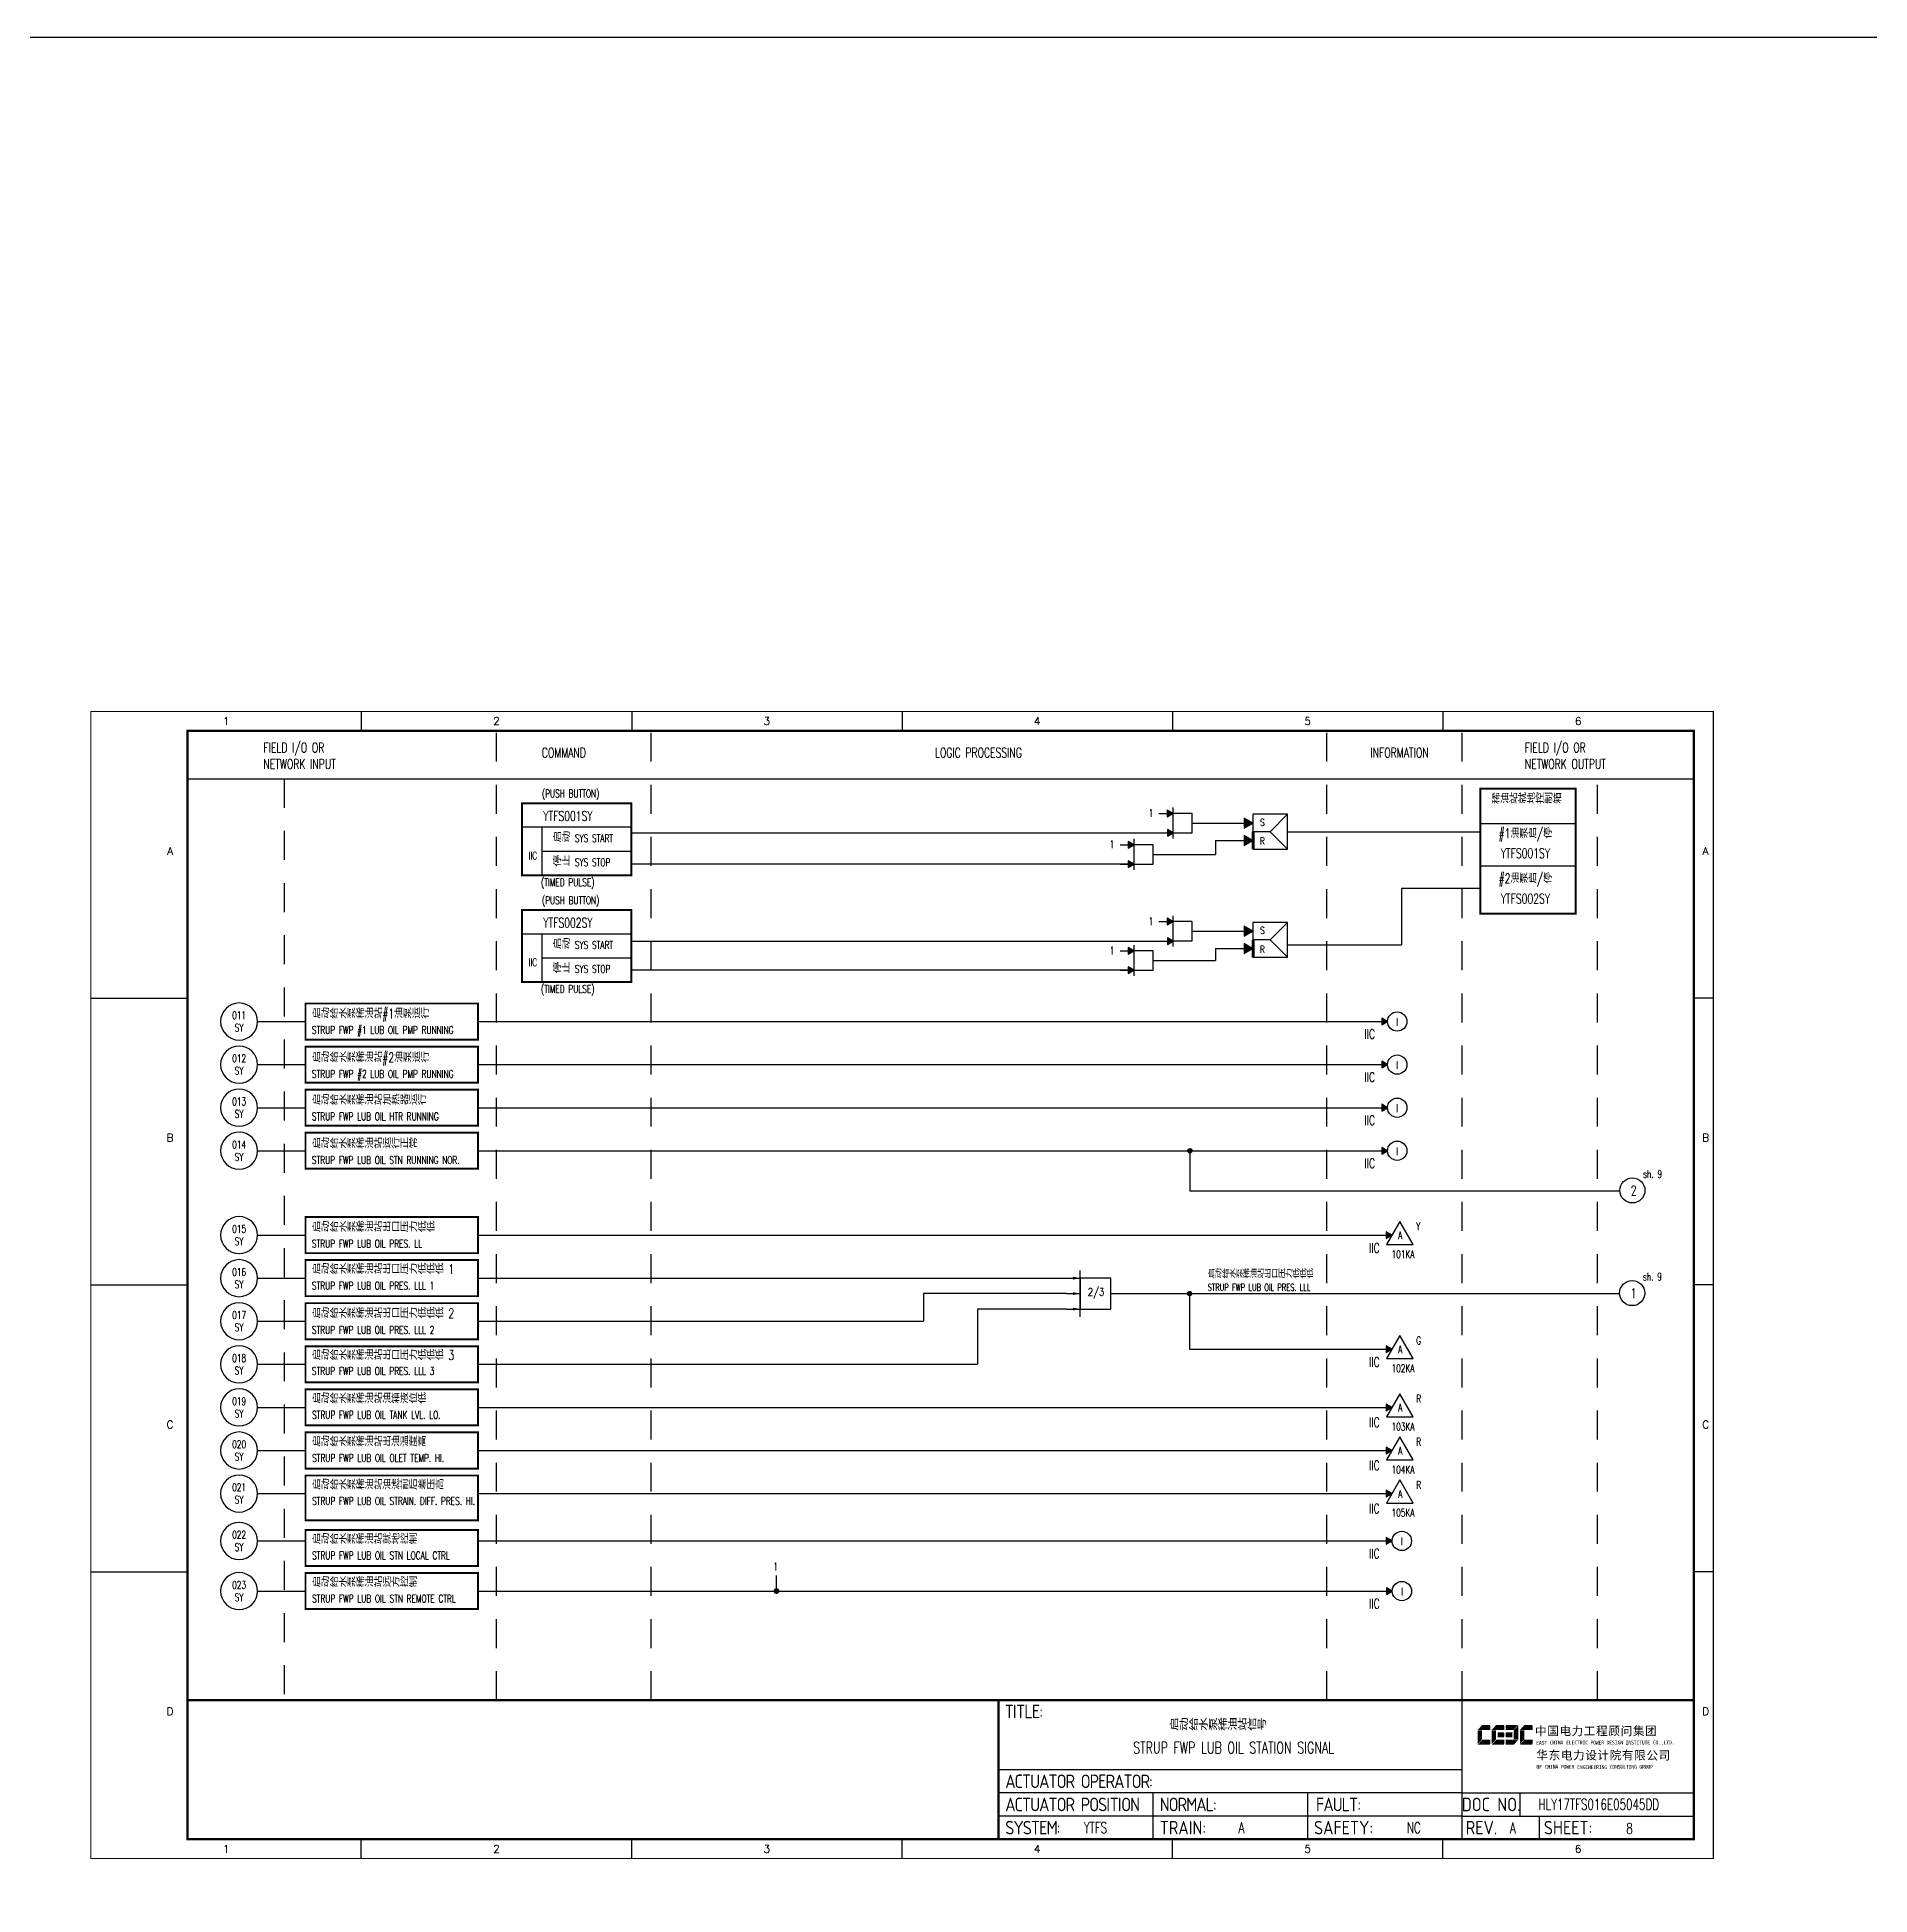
# Model space of a CAD drawing. Header units: millimetres. Extents: x 14388 to 19722, y -3447 to -1598.
# Drawn here: x 15441.8 to 15916.3, y -2078.7 to -1597.7 of the extents above; entities that cross this region are included whole.
import ezdxf
from ezdxf.enums import TextEntityAlignment as Align

# ---------------------------------------------------------------- set-up
doc = ezdxf.new("R2010")
doc.units = ezdxf.units.MM
doc.linetypes.add('DASHED', pattern=[0.75, 0.5, -0.25])
doc.linetypes.add('JIS_02_0.7', pattern=[1.35, 0.75, -0.6])
for name, color, linetype in [('BLOCK', 7, 'Continuous'), ('BORDER', 1, 'Continuous'), ('INSTRUMENT', 4, 'Continuous'), ('MLINE', 6, 'Continuous'), ('TITLE', 1, 'Continuous'), ('TK', 7, 'Continuous'), ('图框_外框线', 7, 'Continuous'), ('图框_标题栏文字', 6, 'Continuous')]:
    doc.layers.add(name, color=color, linetype=linetype)
doc.styles.add('DANIEL', font='COMPLEX', dxfattribs={"width": 0.7, "bigfont": 'GVFS'})
doc.styles.add('ecepdi', font='simhei.ttf', dxfattribs={"width": 0.9})
doc.styles.get("Standard").update_dxf_attribs({"font": 'romans.shx', "width": 0.7, "bigfont": '@0hztxta.shx'})
doc.styles.add('工程字', font='gbenor.shx', dxfattribs={"bigfont": 'gbcbig.shx'})

# ---------------------------------------------------------------- blocks, each defined once
blk = doc.blocks.new('A$C1E0003F3')
h = blk.add_hatch(color=152)
edge = h.paths.add_edge_path()
edge.add_ellipse((5.15, 4.41), major_axis=(0, 0.211), ratio=0.769231, start_angle=-90, end_angle=0)
edge.add_line((5.15, 4.62), (3.22, 4.62))
edge.add_line((3.22, 4.62), (2.09, 3.35))
edge.add_line((2.09, 3.35), (5.32, 3.35))
edge.add_line((5.32, 3.35), (5.32, 4.41))
h.paths.add_polyline_path([(3.22, 3.23), (2.09, 3.23), (2.09, -0.36), (3.22, 0.91)])
edge = h.paths.add_edge_path()
edge.add_line((5.32, 0.81), (3.27, 0.81))
edge.add_line((3.27, 0.81), (2.13, -0.46))
edge.add_line((2.13, -0.46), (5.15, -0.46))
edge.add_ellipse((5.15, -0.25), major_axis=(0, 0.211), ratio=0.769231, start_angle=180, end_angle=270)
edge.add_line((5.32, -0.25), (5.32, 0.81))
h = blk.add_hatch(color=152)
edge = h.paths.add_edge_path()
edge.add_ellipse((8.78, 4.41), major_axis=(0, 0.211), ratio=0.769231, start_angle=-90, end_angle=0)
edge.add_line((8.78, 4.62), (6.84, 4.62))
edge.add_line((6.84, 4.62), (5.71, 3.35))
edge.add_line((5.71, 3.35), (8.94, 3.35))
edge.add_line((8.94, 3.35), (8.94, 4.41))
h.paths.add_polyline_path([(6.84, 3.23), (5.71, 3.23), (5.71, -0.36), (6.84, 0.91)])
edge = h.paths.add_edge_path()
edge.add_ellipse((8.78, 2.49), major_axis=(0, 0.211), ratio=0.769231, start_angle=-90, end_angle=0)
edge.add_line((8.78, 2.7), (7.22, 2.7))
edge.add_line((7.22, 2.7), (7.22, 1.44))
edge.add_line((7.22, 1.44), (8.78, 1.44))
edge.add_ellipse((8.78, 1.65), major_axis=(0, 0.211), ratio=0.769231, start_angle=180, end_angle=270)
edge.add_line((8.94, 1.65), (8.94, 2.49))
edge = h.paths.add_edge_path()
edge.add_line((8.94, 0.81), (6.89, 0.81))
edge.add_line((6.89, 0.81), (5.75, -0.46))
edge.add_line((5.75, -0.46), (8.78, -0.46))
edge.add_ellipse((8.78, -0.25), major_axis=(0, 0.211), ratio=0.769231, start_angle=180, end_angle=270)
edge.add_line((8.94, -0.25), (8.94, 0.81))
h = blk.add_hatch(color=1)
edge = h.paths.add_edge_path()
edge.add_line((12.48, 4.62), (9.46, 4.62))
edge.add_ellipse((9.46, 4.41), major_axis=(0, 0.211), ratio=0.769231, start_angle=0, end_angle=90)
edge.add_line((9.3, 4.41), (9.3, 3.35))
edge.add_line((9.3, 3.35), (11.35, 3.35))
edge.add_line((11.35, 3.35), (12.48, 4.62))
h.paths.add_polyline_path([(12.57, 4.56), (11.38, 3.23), (11.38, 0.93), (12.57, 0.93)])
edge = h.paths.add_edge_path()
edge.add_line((11.03, 2.7), (9.46, 2.7))
edge.add_ellipse((9.46, 2.49), major_axis=(0, 0.211), ratio=0.769231, start_angle=0, end_angle=90)
edge.add_line((9.3, 2.49), (9.3, 1.65))
edge.add_ellipse((9.46, 1.65), major_axis=(0, 0.211), ratio=0.769231, start_angle=90, end_angle=180)
edge.add_line((9.46, 1.44), (11.03, 1.44))
edge.add_line((11.03, 1.44), (11.03, 2.7))
h = blk.add_hatch(color=1)
edge = h.paths.add_edge_path()
edge.add_line((12.58, 0.79), (9.3, 0.79))
edge.add_line((9.3, 0.79), (9.3, -0.27))
edge.add_ellipse((9.46, -0.27), major_axis=(0, 0.211), ratio=0.769231, start_angle=90, end_angle=180)
edge.add_line((9.46, -0.48), (11.43, -0.48))
edge.add_line((11.43, -0.48), (12.58, 0.79))
h = blk.add_hatch(color=152)
edge = h.paths.add_edge_path()
edge.add_ellipse((16.11, 4.41), major_axis=(0, 0.211), ratio=0.769231, start_angle=-90, end_angle=0)
edge.add_line((16.11, 4.62), (14.14, 4.62))
edge.add_line((14.14, 4.62), (13, 3.35))
edge.add_line((13, 3.35), (16.27, 3.35))
edge.add_line((16.27, 3.35), (16.27, 4.41))
h.paths.add_polyline_path([(14.14, 3.23), (13, 3.23), (13, -0.36), (14.14, 0.91)])
edge = h.paths.add_edge_path()
edge.add_line((16.27, 0.81), (14.18, 0.81))
edge.add_line((14.18, 0.81), (13.04, -0.46))
edge.add_line((13.04, -0.46), (16.03, -0.46))
edge.add_ellipse((16.03, -0.15), major_axis=(0, 0.316), ratio=0.769231, start_angle=180, end_angle=270)
edge.add_line((16.27, -0.15), (16.27, 0.81))
at = {"layer": 'TITLE', "color": 7, "style": 'ecepdi'}
for s, p in [('中', (16.92, 1.94)), ('国', (20.09, 2)), ('电', (23.25, 1.99)), ('力', (26.39, 1.96)), ('工', (29.53, 1.95)), ('程', (32.71, 1.98)), ('顾', (35.9, 1.98)), ('问', (39.09, 1.94)), ('集', (42.26, 1.98)), ('团', (45.42, 2.01)), ('华', (17.24, -4.31)), ('东', (20.45, -4.29)), ('电', (23.62, -4.35)), ('力', (26.75, -4.32)), ('设', (29.92, -4.3)), ('计', (33.05, -4.31)), ('院', (36.26, -4.29)), ('有', (39.41, -4.29)), ('限', (42.57, -4.32)), ('公', (45.78, -4.38)), ('司', (48.91, -4.35))]:
    blk.add_text(s, height=2.2, dxfattribs=at).set_placement(p)
at = {"layer": 'TITLE', "color": 7, "style": 'ecepdi', "width": 0.975}
for s, p in [('E', (17.58, 0.02)), ('A', (18.29, 0.03)), ('S', (19, 0.03)), ('T', (19.7, 0.03)), ('C', (21.1, 0.09)), ('H', (21.77, 0.09)), ('I', (22.46, 0.09)), ('N', (23.17, 0.1)), ('A', (23.86, 0.1)), ('E', (25.35, 0.09)), ('L', (26.05, 0.11)), ('E', (26.76, 0.1)), ('C', (27.46, 0.12)), ('T', (28.18, 0.11)), ('R', (28.87, 0.1)), ('I', (29.57, 0.11)), ('C', (30.28, 0.1)), ('P', (31.64, 0.09)), ('O', (32.32, 0.08)), ('W', (33.03, 0.08)), ('E', (33.72, 0.08)), ('R', (34.42, 0.09)), ('D', (35.81, 0.1)), ('E', (36.52, 0.1)), ('S', (37.2, 0.1)), ('I', (37.91, 0.09)), ('G', (38.68, 0.11)), ('N', (39.38, 0.09)), ('I', (40.72, 0.07)), ('N', (41.43, 0.08)), ('S', (42.14, 0.08)), ('T', (42.83, 0.08)), ('I', (43.52, 0.09)), ('T', (44.22, 0.07)), ('U', (44.93, 0.07)), ('T', (45.63, 0.08)), ('E', (46.34, 0.09)), ('C', (47.76, 0.11)), ('O', (48.48, 0.1)), ('L', (50.56, 0.1)), ('T', (51.27, 0.1)), ('D', (51.96, 0.1)), ('.', (49.23, 0.1)), (',', (49.87, 0.1)), ('.', (52.72, 0.11)), ('O', (17.67, -6.18)), ('OF', (18.01, -6.2)), ('F', (18.37, -6.2)), ('C', (19.8, -6.19)), ('H', (20.47, -6.19)), ('I', (21.15, -6.19)), ('N', (21.87, -6.18)), ('A', (22.56, -6.18)), ('P', (23.98, -6.2)), ('O', (24.66, -6.21)), ('W', (25.36, -6.21)), ('E', (26.06, -6.21)), ('R', (26.75, -6.2)), ('E', (28.19, -6.24)), ('N', (28.91, -6.27)), ('G', (29.62, -6.26)), ('I', (30.32, -6.27)), ('N', (31.02, -6.27)), ('E', (31.7, -6.28)), ('E', (32.41, -6.27)), ('R', (33.1, -6.24)), ('I', (33.81, -6.24)), ('N', (34.51, -6.26)), ('G', (35.2, -6.24)), ('C', (36.61, -6.19)), ('O', (37.3, -6.21)), ('N', (38, -6.2)), ('S', (38.71, -6.21)), ('U', (39.41, -6.18)), ('L', (40.11, -6.18)), ('T', (40.81, -6.19)), ('I', (41.51, -6.21)), ('N', (42.2, -6.21)), ('G', (42.91, -6.17)), ('G', (44.29, -6.2)), ('R', (45, -6.21)), ('O', (45.69, -6.22)), ('U', (46.39, -6.2)), ('P', (47.1, -6.23))]:
    blk.add_text(s, height=1, dxfattribs=at).set_placement(p, align=Align.MIDDLE_CENTER)
blk = doc.blocks.new('A$C57484896')
for p, q in [((70, 297), (70, 292)), ((140, 297), (140, 292)), ((210, 297), (210, 292)), ((280, 297), (280, 292)), ((350, 297), (350, 292)), ((420, 297), (420, 292)), ((0, 222.75), (25, 222.75)), ((420, 222.75), (415, 222.75)), ((0, 148.5), (25, 148.5)), ((420, 148.5), (415, 148.5)), ((0, 74.25), (25, 74.25)), ((420, 74.25), (415, 74.25)), ((70, 0), (70, 5)), ((140, 0), (140, 5)), ((210, 0), (210, 5)), ((280, 0), (280, 5)), ((350, 0), (350, 5))]:
    blk.add_line(p, q)
at = {"layer": 'MLINE', "linetype": 'JIS_02_0.7', "ltscale": 10}
for p, q in [((105, 41), (105, 292)), ((145, 41), (145, 292)), ((320, 41), (320, 292)), ((355, 41), (355, 292)), ((50, 279.56), (50, 41)), ((390, 41), (390, 279.56))]:
    blk.add_line(p, q, dxfattribs=at)
at = {"layer": 'MLINE'}
blk.add_line((25, 279.56), (415, 279.56), dxfattribs=at)
at = {"layer": '图框_外框线'}
for p, q in [((355, 5), (355, 41)), ((355, 23), (235, 23)), ((355, 17), (235, 17)), ((275, 11), (275, 17)), ((315, 11), (315, 17)), ((355, 17), (415, 17)), ((370, 11), (370, 17)), ((355, 11), (235, 11)), ((355, 11), (235, 11)), ((275, 5), (275, 11)), ((315, 5), (315, 11)), ((355, 11), (415, 11)), ((375, 5), (375, 11))]:
    blk.add_line(p, q, dxfattribs=at)
for points, const_width in [([(0, 0), (420, 0), (420, 297), (0, 297)], 0.3), ([(25, 5), (415, 5), (415, 292), (25, 292)], 0.6)]:
    blk.add_lwpolyline(points, close=True, dxfattribs=dict(at, const_width=const_width))
at = {"layer": '图框_外框线', "const_width": 0.6}
blk.add_lwpolyline([(235, 41), (25, 41)], dxfattribs=at)
at = {"layer": '图框_外框线'}
blk.add_lwpolyline([(415, 41, 0.6, 0.6, 0), (235, 41, 0.6, 0.6, 0), (235, 5, 0, 0, 0)], format="xyseb", dxfattribs=at)
blk.add_blockref('A$C1E0003F3', (356.94, 29.95))
at = {"layer": 'MLINE', "char_height": 2.5, "width": 31.8959, "attachment_point": 1}
for s, insert in [('FIELD I/O OR', (44.67, 288.89)), ('FIELD I/O OR', (371.22, 288.89)), ('NETWORK INPUT', (44.67, 284.64)), ('COMMAND', (116.74, 287.58)), ('LOGIC PROCESSING', (218.52, 287.58)), ('INFORMATION', (331.25, 287.58)), ('NETWORK OUTPUT', (371.22, 284.64))]:
    blk.add_mtext(s, dxfattribs=dict(at, insert=insert))
at = {"layer": 'TK', "color": 3}
for s, p in [('1', (35, 294.5)), ('2', (105, 294.5)), ('3', (175, 294.5)), ('4', (245, 294.5)), ('5', (315, 294.5)), ('6', (385, 294.5)), ('1', (35, 2.5)), ('2', (105, 2.5)), ('3', (175, 2.5)), ('4', (245, 2.5)), ('5', (315, 2.5)), ('6', (385, 2.5))]:
    blk.add_text(s, height=2, dxfattribs=at).set_placement(p, align=Align.MIDDLE)
for s, p in [('A', (20.5, 259.88)), ('A', (418, 259.88)), ('B', (20.5, 185.62)), ('B', (418, 185.62)), ('C', (20.5, 111.38)), ('C', (418, 111.38)), ('D', (20.5, 37.12)), ('D', (418, 37.12))]:
    blk.add_text(s, height=2, dxfattribs=at).set_placement(p, align=Align.CENTER)
at = {"layer": '图框_标题栏文字', "char_height": 3.5, "style": '工程字'}
for s, insert, width, attachment_point in [('{\\T0.9; TITLE:}', (234.86, 38.09), 14.2249, 4), ('{\\T0.9; ACTUATOR OPERATOR:}', (235, 20), 40, 4), ('{\\T0.9; ACTUATOR POSITION}', (235, 14), 45, 4), ('{\\T0.9; NORMAL:}', (275, 14), 18.2557, 4), ('{\\T0.9; FAULT:}', (315.44, 14), 15, 4), ('DOC NO.', (362.5, 14), 15, 5), ('{\\T0.9; SYSTEM:}', (235, 8), 17.9526, 4), ('{\\T0.9; }TRAIN: ', (275, 8), 17.6638, 4), ('SAFETY:', (324.3, 8), 22.3993, 5), ('REV.', (360, 8), 10, 5), ('SHEET:', (382.42, 8), 20, 5)]:
    blk.add_mtext(s, dxfattribs=dict(at, insert=insert, width=width, attachment_point=attachment_point))
blk = doc.blocks.new('INS00')
at = {"layer": 'INSTRUMENT', "color": 0}
blk.add_lwpolyline([(6, 0, 1), (-6, 0, 1)], format="xyb", close=True, dxfattribs=at)
at = {"layer": 'INSTRUMENT', "flags": 1}
for tag, p in [('INSNAM', (0, 9)), ('INSDGN', (0, -9)), ('INSTYP', (0, -12)), ('INSMAN', (0, -18)), ('INSSUP', (0, -15)), ('INSREM', (0, -21))]:
    blk.add_attdef(tag, text='', height=3, dxfattribs=at).set_placement(p, align=Align.TOP_CENTER)
at = {"layer": 'INSTRUMENT', "width": 0.7}
for tag, p in [('INSIDE', (0, 2)), ('INSSYS', (0, -2))]:
    blk.add_attdef(tag, text='', height=2.5, dxfattribs=at).set_placement(p, align=Align.MIDDLE)
for tag, p in [('INSHH', (6, 3.5)), ('INSL', (6, -3)), ('INSLL', (6, -6))]:
    blk.add_attdef(tag, p, '', height=2.5, dxfattribs=at)
at = {"layer": 'INSTRUMENT', "linetype": 'DASHED', "width": 0.7}
blk.add_attdef('INSH', (6, 0.5), '', height=2.5, dxfattribs=at)

msp = doc.modelspace()

# ---------------------------------------------------------------- hatches: boundary and pattern name
for color, points in [(1, [(15756.81, -1803.4), (15756.21, -1803.4), (15756.21, -1807.9), (15756.81, -1807.9)]), (1, [(15756.81, -1831.41), (15756.21, -1831.41), (15756.21, -1835.91), (15756.81, -1835.91)]), (256, [(15791.4, -1852.54), (15789.9, -1851.68), (15789.9, -1853.41)]), (256, [(15791.4, -1863.7), (15789.9, -1862.83), (15789.9, -1864.56)]), (256, [(15791.4, -1874.85), (15789.9, -1873.98), (15789.9, -1875.72)]), (256, [(15791.4, -1886), (15789.9, -1885.14), (15789.9, -1886.87)]), (256, [(15792.58, -1907.84), (15791.08, -1906.97), (15791.08, -1908.7)]), (256, [(15792.58, -1937.37), (15791.08, -1936.51), (15791.08, -1938.24)]), (256, [(15792.58, -1952.45), (15791.08, -1951.59), (15791.08, -1953.32)]), (256, [(15792.58, -1963.61), (15791.08, -1962.74), (15791.08, -1964.47)]), (256, [(15792.58, -1974.76), (15791.08, -1973.89), (15791.08, -1975.63)]), (256, [(15792.58, -1987.03), (15791.08, -1986.16), (15791.08, -1987.9)]), (256, [(15792.61, -2000.01), (15791.11, -1999.15), (15791.11, -2000.88)])]:
    msp.add_hatch(color=color).paths.add_polyline_path(points)
h = msp.add_hatch(color=256)
edge = h.paths.add_edge_path()
edge.add_arc((15740.23, -1886), 0.55, 0, 360)
h = msp.add_hatch(color=256)
edge = h.paths.add_edge_path()
edge.add_arc((15740.15, -1922.99), 0.55, 0, 360)
at = {"layer": 'BORDER'}
for color, points in [(256, [(15735.83, -1798.65), (15734.33, -1797.78), (15734.33, -1799.51)]), (256, [(15735.92, -1803.7), (15734.42, -1802.84), (15734.42, -1804.57)]), (1, [(15756.51, -1801.15), (15754.26, -1799.85), (15754.26, -1802.45)]), (256, [(15725.75, -1806.77), (15724.25, -1805.9), (15724.25, -1807.63)]), (256, [(15756.51, -1805.65), (15754.26, -1804.35), (15754.26, -1806.95)]), (256, [(15725.75, -1811.77), (15724.25, -1810.9), (15724.25, -1812.63)]), (256, [(15735.83, -1826.66), (15734.33, -1825.79), (15734.33, -1827.52)]), (256, [(15735.92, -1831.71), (15734.42, -1830.85), (15734.42, -1832.58)]), (1, [(15756.51, -1829.16), (15754.26, -1827.86), (15754.26, -1830.46)]), (256, [(15756.51, -1833.66), (15754.26, -1832.36), (15754.26, -1834.96)]), (256, [(15725.75, -1834.25), (15724.25, -1833.38), (15724.25, -1835.12)]), (256, [(15725.75, -1839.25), (15724.25, -1838.38), (15724.25, -1840.12)])]:
    msp.add_hatch(color=color, dxfattribs=at).paths.add_polyline_path(points)

# ---------------------------------------------------------------- linework, layer by layer
for p, q in [((15567.34, -1802.17), (15595.61, -1802.17)), ((15572.43, -1802.17), (15572.43, -1814.71)), ((15742.83, -1801.15), (15756.51, -1801.15)), ((15768.51, -1803.4), (15815.45, -1803.4)), ((15815.45, -1801.3), (15840.08, -1801.3)), ((15572.43, -1808.42), (15595.61, -1808.42)), ((15595.61, -1803.7), (15732.33, -1803.7)), ((15746.86, -1805.65), (15756.51, -1805.65)), ((15746.86, -1805.65), (15746.86, -1809.27)), ((15725.75, -1811.77), (15595.61, -1811.77)), ((15732.75, -1809.27), (15746.86, -1809.27)), ((15815.45, -1812.26), (15840.08, -1812.26)), ((15572.43, -1814.71), (15595.61, -1814.71)), ((15572.43, -1814.71), (15595.61, -1814.71)), ((15573.76, -1814.71), (15595.61, -1814.71)), ((15573.76, -1814.71), (15595.61, -1814.71)), ((15815.45, -1818.14), (15794.98, -1818.14)), ((15794.98, -1818.14), (15794.98, -1832.7)), ((15567.34, -1829.8), (15595.61, -1829.8)), ((15572.43, -1829.8), (15572.43, -1842.34)), ((15595.61, -1831.71), (15732.33, -1831.71)), ((15742.83, -1829.16), (15756.51, -1829.16)), ((15572.43, -1836.05), (15595.61, -1836.05)), ((15732.75, -1836.75), (15746.86, -1836.75)), ((15746.86, -1833.66), (15756.51, -1833.66)), ((15746.86, -1833.66), (15746.86, -1836.75)), ((15768.51, -1832.7), (15794.98, -1832.7)), ((15725.75, -1839.25), (15595.61, -1839.25)), ((15572.43, -1842.34), (15595.61, -1842.34)), ((15572.43, -1842.34), (15595.61, -1842.34)), ((15573.76, -1842.34), (15595.61, -1842.34)), ((15573.76, -1842.34), (15595.61, -1842.34)), ((15498.89, -1852.54), (15511.28, -1852.54)), ((15555.96, -1852.54), (15791.08, -1852.54)), ((15555.96, -1857.21), (15511.28, -1857.21)), ((15498.89, -1863.7), (15511.28, -1863.7)), ((15555.96, -1863.7), (15791.08, -1863.7)), ((15555.96, -1868.37), (15511.28, -1868.37)), ((15498.89, -1874.85), (15511.28, -1874.85)), ((15555.96, -1874.85), (15791.08, -1874.85)), ((15555.96, -1879.52), (15511.28, -1879.52)), ((15498.89, -1886), (15511.28, -1886)), ((15555.96, -1886), (15791.08, -1886)), ((15740.23, -1886), (15740.23, -1896.4)), ((15555.96, -1890.67), (15511.28, -1890.67)), ((15740.23, -1896.4), (15851.53, -1896.4)), ((15498.89, -1907.84), (15511.28, -1907.84)), ((15555.96, -1907.84), (15791.08, -1907.84)), ((15555.96, -1912.51), (15511.28, -1912.51)), ((15498.89, -1918.99), (15511.28, -1918.99)), ((15555.96, -1918.99), (15708.31, -1918.99)), ((15555.96, -1923.66), (15511.28, -1923.66)), ((15708.31, -1922.99), (15671.3, -1922.99)), ((15671.3, -1922.99), (15671.3, -1930.14)), ((15723.24, -1922.99), (15851.48, -1922.99)), ((15740.15, -1922.99), (15740.15, -1937.37)), ((15708.31, -1926.99), (15685.26, -1926.99)), ((15685.26, -1926.99), (15685.26, -1941.3)), ((15498.89, -1930.14), (15511.28, -1930.14)), ((15555.96, -1930.14), (15671.3, -1930.14)), ((15555.96, -1934.81), (15511.28, -1934.81)), ((15740.15, -1937.37), (15792.55, -1937.37)), ((15498.89, -1941.3), (15511.28, -1941.3)), ((15555.96, -1941.3), (15685.26, -1941.3)), ((15555.96, -1945.97), (15511.28, -1945.97)), ((15498.89, -1952.45), (15511.28, -1952.45)), ((15555.96, -1952.45), (15791.08, -1952.45)), ((15555.96, -1957.12), (15511.28, -1957.12)), ((15498.89, -1963.61), (15511.28, -1963.61)), ((15555.96, -1963.61), (15791.08, -1963.61)), ((15555.96, -1968.28), (15511.28, -1968.28)), ((15498.89, -1974.76), (15511.28, -1974.76)), ((15555.96, -1974.76), (15791.08, -1974.76)), ((15555.96, -1981.66), (15511.28, -1981.66)), ((15498.89, -1987.03), (15511.28, -1987.03)), ((15555.96, -1987.03), (15791.08, -1987.03)), ((15555.96, -1993.53), (15511.28, -1993.53)), ((15633.2, -2000.01), (15633.2, -1996)), ((15498.89, -2000.01), (15511.28, -2000.01)), ((15555.96, -2000.01), (15791.08, -2000.01)), ((15555.96, -2004.68), (15511.28, -2004.68))]:
    msp.add_line(p, q)
at = {"color": 1}
msp.add_line((15711.78, -1928.99), (15711.78, -1916.99), dxfattribs=at)
for points in [[(14388.26, -1597.68), (19722.47, -1597.68), (19722.47, -3447.02), (14388.26, -3447.02)], [(15815.45, -1792.28), (15840.08, -1792.28), (15840.08, -1824.64), (15815.45, -1824.64)], [(15567.34, -1796.05), (15595.61, -1796.05), (15595.61, -1814.71), (15567.34, -1814.71)], [(15567.34, -1823.68), (15595.61, -1823.68), (15595.61, -1842.34), (15567.34, -1842.34)], [(15791.4, -1852.54), (15789.9, -1851.68), (15789.9, -1853.41)], [(15791.4, -1863.7), (15789.9, -1862.83), (15789.9, -1864.56)], [(15791.4, -1874.85), (15789.9, -1873.98), (15789.9, -1875.72)], [(15791.4, -1886), (15789.9, -1885.14), (15789.9, -1886.87)], [(15792.58, -1907.84), (15791.08, -1906.97), (15791.08, -1908.7)], [(15792.58, -1937.37), (15791.08, -1936.51), (15791.08, -1938.24)], [(15792.58, -1952.45), (15791.08, -1951.59), (15791.08, -1953.32)], [(15792.58, -1963.61), (15791.08, -1962.74), (15791.08, -1964.47)], [(15792.58, -1974.76), (15791.08, -1973.89), (15791.08, -1975.63)], [(15792.58, -1987.03), (15791.08, -1986.16), (15791.08, -1987.9)], [(15792.61, -2000.01), (15791.11, -1999.15), (15791.11, -2000.88)]]:
    msp.add_lwpolyline(points, close=True)
at = {"const_width": 0.5}
for points in [[(15815.45, -1792.28), (15840.08, -1792.28), (15840.08, -1824.64), (15815.45, -1824.64), (15815.45, -1792.28)], [(15567.34, -1796.05), (15595.61, -1796.05), (15595.61, -1814.71), (15567.34, -1814.71), (15567.34, -1796.05)], [(15567.34, -1823.68), (15595.61, -1823.68), (15595.61, -1842.34), (15567.34, -1842.34), (15567.34, -1823.68)], [(15511.28, -1847.87), (15555.96, -1847.87), (15555.96, -1857.21), (15511.28, -1857.21), (15511.28, -1847.87)], [(15511.28, -1859.03), (15555.96, -1859.03), (15555.96, -1868.37), (15511.28, -1868.37), (15511.28, -1859.03)], [(15511.28, -1870.18), (15555.96, -1870.18), (15555.96, -1879.52), (15511.28, -1879.52), (15511.28, -1870.18)], [(15511.28, -1881.33), (15555.96, -1881.33), (15555.96, -1890.67), (15511.28, -1890.67), (15511.28, -1881.33)], [(15511.28, -1903.17), (15555.96, -1903.17), (15555.96, -1912.51), (15511.28, -1912.51), (15511.28, -1903.17)], [(15511.28, -1914.32), (15555.96, -1914.32), (15555.96, -1923.66), (15511.28, -1923.66), (15511.28, -1914.32)], [(15511.28, -1925.47), (15555.96, -1925.47), (15555.96, -1934.81), (15511.28, -1934.81), (15511.28, -1925.47)], [(15511.28, -1936.63), (15555.96, -1936.63), (15555.96, -1945.97), (15511.28, -1945.97), (15511.28, -1936.63)], [(15511.28, -1947.78), (15555.96, -1947.78), (15555.96, -1957.12), (15511.28, -1957.12), (15511.28, -1947.78)], [(15511.28, -1958.94), (15555.96, -1958.94), (15555.96, -1968.28), (15511.28, -1968.28), (15511.28, -1958.94)], [(15511.28, -1970.09), (15555.96, -1970.09), (15555.96, -1981.66), (15511.28, -1981.66), (15511.28, -1970.09)], [(15511.28, -1984.19), (15555.96, -1984.19), (15555.96, -1993.53), (15511.28, -1993.53), (15511.28, -1984.19)], [(15511.28, -1995.34), (15555.96, -1995.34), (15555.96, -2004.68), (15511.28, -2004.68), (15511.28, -1995.34)]]:
    msp.add_lwpolyline(points, dxfattribs=at)
at = {"color": 1}
for points in [[(15798.07, -1910.29), (15794.6, -1904.29), (15791.14, -1910.29)], [(15711.78, -1926.99), (15719.78, -1926.99), (15719.78, -1918.99), (15711.78, -1918.99)], [(15798.07, -1939.82), (15794.6, -1933.82), (15791.14, -1939.82)], [(15798.07, -1954.9), (15794.6, -1948.9), (15791.14, -1954.9)], [(15798.07, -1966.06), (15794.6, -1960.06), (15791.14, -1966.06)], [(15798.07, -1977.21), (15794.6, -1971.21), (15791.14, -1977.21)]]:
    msp.add_lwpolyline(points, close=True, dxfattribs=at)
at = {"const_width": 0.5}
msp.add_lwpolyline([(15632.7, -2000.01, 1), (15633.7, -2000.01, 1)], format="xyb", close=True, dxfattribs=at)
for centre, radius in [((15793.9, -1852.54), 2.5), ((15793.9, -1863.7), 2.5), ((15793.9, -1874.85), 2.5), ((15793.9, -1886), 2.5), ((15740.23, -1886), 0.55), ((15854.78, -1896.27), 3.25), ((15740.15, -1922.99), 0.55), ((15854.73, -1922.86), 3.25), ((15795.08, -1987.03), 2.5), ((15795.11, -2000.01), 2.5)]:
    msp.add_circle(centre, radius)
at = {"layer": 'BORDER'}
for p, q in [((15732.23, -1798.65), (15735.83, -1798.65)), ((15735.83, -1797.15), (15735.83, -1805.15)), ((15740.83, -1801.15), (15742.83, -1801.15)), ((15751.12, -1801.15), (15756.51, -1801.15)), ((15761.01, -1803.4), (15756.51, -1803.4)), ((15756.81, -1803.4), (15756.81, -1807.9)), ((15765.51, -1798.9), (15761.01, -1803.4)), ((15761.01, -1803.4), (15765.51, -1807.9)), ((15765.51, -1803.4), (15768.51, -1803.4)), ((15722.16, -1806.77), (15725.75, -1806.77)), ((15725.75, -1805.27), (15725.75, -1813.27)), ((15732.33, -1803.7), (15735.92, -1803.7)), ((15751.12, -1805.65), (15756.51, -1805.65)), ((15722.16, -1811.77), (15725.75, -1811.77)), ((15730.75, -1809.27), (15732.75, -1809.27)), ((15732.23, -1826.66), (15735.83, -1826.66)), ((15735.83, -1825.16), (15735.83, -1833.16)), ((15765.51, -1826.91), (15761.01, -1831.41)), ((15732.33, -1831.71), (15735.92, -1831.71)), ((15740.83, -1829.16), (15742.83, -1829.16)), ((15751.12, -1829.16), (15756.51, -1829.16)), ((15761.01, -1831.41), (15756.51, -1831.41)), ((15756.81, -1831.41), (15756.81, -1835.91)), ((15761.01, -1831.41), (15765.51, -1835.91)), ((15722.16, -1834.25), (15725.75, -1834.25)), ((15725.75, -1832.75), (15725.75, -1840.75)), ((15730.75, -1836.75), (15732.75, -1836.75)), ((15751.12, -1833.66), (15756.51, -1833.66)), ((15765.51, -1832.7), (15768.51, -1832.7)), ((15722.16, -1839.25), (15725.75, -1839.25))]:
    msp.add_line(p, q, dxfattribs=at)
for points in [[(15735.83, -1798.65), (15734.33, -1797.78), (15734.33, -1799.51)], [(15740.83, -1798.65), (15735.83, -1798.65), (15735.83, -1803.65), (15740.83, -1803.65)], [(15735.92, -1803.7), (15734.42, -1802.84), (15734.42, -1804.57)], [(15725.75, -1806.77), (15724.25, -1805.9), (15724.25, -1807.63)], [(15730.75, -1806.77), (15725.75, -1806.77), (15725.75, -1811.77), (15730.75, -1811.77)], [(15756.51, -1805.65), (15754.26, -1804.35), (15754.26, -1806.95)], [(15725.75, -1811.77), (15724.25, -1810.9), (15724.25, -1812.63)], [(15735.83, -1826.66), (15734.33, -1825.79), (15734.33, -1827.52)], [(15740.83, -1826.66), (15735.83, -1826.66), (15735.83, -1831.66), (15740.83, -1831.66)], [(15735.92, -1831.71), (15734.42, -1830.85), (15734.42, -1832.58)], [(15756.51, -1833.66), (15754.26, -1832.36), (15754.26, -1834.96)], [(15725.75, -1834.25), (15724.25, -1833.38), (15724.25, -1835.12)], [(15730.75, -1834.25), (15725.75, -1834.25), (15725.75, -1839.25), (15730.75, -1839.25)], [(15725.75, -1839.25), (15724.25, -1838.38), (15724.25, -1840.12)]]:
    msp.add_lwpolyline(points, close=True, dxfattribs=at)
at = {"layer": 'BORDER', "color": 1}
for points in [[(15756.51, -1801.15), (15754.26, -1799.85), (15754.26, -1802.45)], [(15765.51, -1798.9), (15756.51, -1798.9), (15756.51, -1807.9), (15765.51, -1807.9)], [(15765.51, -1826.91), (15756.51, -1826.91), (15756.51, -1835.91), (15765.51, -1835.91)], [(15756.51, -1829.16), (15754.26, -1827.86), (15754.26, -1830.46)]]:
    msp.add_lwpolyline(points, close=True, dxfattribs=at)
at = {"layer": 'TITLE', "color": 1}
for p, q in [((15708.31, -1918.99), (15711.78, -1918.99)), ((15708.31, -1922.99), (15711.78, -1922.99)), ((15719.78, -1922.99), (15723.24, -1922.99)), ((15708.31, -1926.99), (15711.78, -1926.99))]:
    msp.add_line(p, q, dxfattribs=at)
for points in [[(15711.78, -1918.99, 0, 0.744, 0), (15710, -1918.99, 0.744, 0.744, 0)], [(15711.78, -1922.99, 0, 0.744, 0), (15710, -1922.99, 0.744, 0.744, 0)], [(15711.78, -1926.99, 0, 0.744, 0), (15710, -1926.99, 0.744, 0.744, 0)]]:
    msp.add_lwpolyline(points, format="xyseb", dxfattribs=at)

# ---------------------------------------------------------------- block references
msp.add_blockref('A$C57484896', (15455.72, -2069.26))
at = {"layer": 'MLINE', "xscale": 0.7999999999992724, "yscale": 0.7999999999992724, "zscale": 0.7999999999992724}
for p, values in [((15494.09, -1852.54), {'INSIDE': '011', 'INSSYS': 'SY'}), ((15494.09, -1863.7), {'INSIDE': '012', 'INSSYS': 'SY'}), ((15494.09, -1874.85), {'INSIDE': '013', 'INSSYS': 'SY'}), ((15494.09, -1886), {'INSIDE': '014', 'INSSYS': 'SY'}), ((15494.09, -1907.84), {'INSIDE': '015', 'INSSYS': 'SY'}), ((15494.09, -1918.99), {'INSIDE': '016', 'INSSYS': 'SY'}), ((15494.09, -1930.14), {'INSIDE': '017', 'INSSYS': 'SY'}), ((15494.09, -1941.3), {'INSIDE': '018', 'INSSYS': 'SY'}), ((15494.09, -1952.45), {'INSIDE': '019', 'INSSYS': 'SY'}), ((15494.09, -1963.61), {'INSIDE': '020', 'INSSYS': 'SY'}), ((15494.09, -1974.76), {'INSIDE': '021', 'INSSYS': 'SY'}), ((15494.09, -1987.03), {'INSIDE': '022', 'INSSYS': 'SY'}), ((15494.09, -2000.01), {'INSIDE': '023', 'INSSYS': 'SY'})]:
    msp.add_blockref('INS00', p, dxfattribs=at).add_auto_attribs(values)

# ---------------------------------------------------------------- texts
at = {"width": 0.7}
for p in [(15729.55, -1799.56), (15719.47, -1807.68), (15729.55, -1827.57), (15719.47, -1835.16), (15632.4, -1994.68)]:
    msp.add_text('1', height=2, dxfattribs=at).set_placement(p)
for p in [(15793.93, -1853.67), (15793.93, -1864.82), (15793.93, -1875.98), (15793.93, -1887.13), (15795.12, -1988.16), (15795.15, -2001.14)]:
    msp.add_text('I', height=2, dxfattribs=at).set_placement(p, align=Align.CENTER)
at = {"color": 1, "width": 0.7}
for p in [(15794.69, -1908.91), (15794.69, -1938.45), (15794.69, -1953.53), (15794.69, -1964.68), (15794.69, -1975.84)]:
    msp.add_text('A', height=2, dxfattribs=at).set_placement(p, align=Align.CENTER)
at = {"attachment_point": 1}
for s, insert, char_height, width in [('(PUSH BUTTON)', (15572.48, -1792.51), 2, 72.978), ('稀油站就地控制箱 ', (15818.28, -1793.58), 2.5, 73.0067), ('YTFS001SY', (15572.85, -1798.08), 2.5, 73.0067), (' 启动 {\\H0.8x;SYS START}', (15574.06, -1803.59), 2.5, 73.0067), ('#1油泵启/停', (15820.14, -1802.59), 2.5, 73.0067), ('YTFS001SY', (15820.71, -1807.73), 2.5, 73.0067), ('IIC', (15569.02, -1808.59), 2, 73.0067), (' 停止 {\\H0.8x;SYS STOP}', (15574.06, -1809.83), 2.5, 73.0067), ('(TIMED PULSE)', (15572.24, -1815.49), 2, 73.0067), ('#2油泵启/停', (15820.14, -1814.23), 2.5, 73.0067), ('(PUSH BUTTON)', (15572.48, -1820.14), 2, 72.978), ('YTFS002SY', (15820.71, -1819.49), 2.5, 73.0067), ('YTFS002SY', (15572.85, -1825.71), 2.5, 73.0067), (' 启动 {\\H0.8x;SYS START}', (15574.06, -1831.22), 2.5, 73.0067), ('IIC', (15569.02, -1836.22), 2, 73.0067), (' 停止 {\\H0.8x;SYS STOP}', (15574.06, -1837.46), 2.5, 73.0067), ('(TIMED PULSE)', (15572.24, -1843.12), 2, 73.0067), ('启动给水泵稀油站#1油泵运行', (15512.94, -1849.23), 2.5, 57.1272), ('STRUP FWP #1 LUB OIL PMP RUNNING', (15512.94, -1853.77), 2, 57.1272), ('IIC', (15785.39, -1854.54), 2.5, 4.5039), ('启动给水泵稀油站#2油泵运行', (15512.94, -1860.58), 2.5, 57.1272), ('STRUP FWP #2 LUB OIL PMP RUNNING', (15512.94, -1865.12), 2, 57.1272), ('IIC', (15785.39, -1865.7), 2.5, 4.5039), ('启动给水泵稀油站加热器运行', (15512.94, -1871.59), 2.5, 57.1272), ('STRUP FWP LUB OIL HTR RUNNING', (15512.94, -1876.13), 2, 57.1272), ('IIC', (15785.39, -1876.85), 2.5, 4.5039), ('启动给水泵稀油站运行正常', (15512.94, -1882.88), 2.5, 57.1272), ('STRUP FWP LUB OIL STN RUNNING NOR.', (15512.94, -1887.43), 2, 57.1272), ('IIC', (15785.39, -1888), 2.5, 4.5039), ('2', (15854.38, -1895.06), 2.5, 73.0067), ('启动给水泵稀油站出口压力低低', (15512.94, -1904.5), 2.5, 57.1272), ('Y', (15798.82, -1904.59), 2, 73.0067), ('STRUP FWP LUB OIL PRES. LL', (15512.94, -1909.04), 2, 57.1272), ('IIC', (15786.58, -1909.92), 2.5, 4.5039), ('101KA', (15792.43, -1911.8), 2, 73.0067), ('启动给水泵稀油站出口压力低低低 1', (15512.94, -1915.39), 2.5, 57.1272), ('启动给水泵稀油站出口压力低低低 ', (15744.86, -1916.98), 2, 73.0067), ('STRUP FWP LUB OIL PRES. LLL 1', (15512.94, -1919.93), 2, 57.1272), ('STRUP FWP LUB OIL PRES. LLL', (15744.86, -1920.5), 1.8, 73.0067), ('1', (15854.33, -1921.65), 2.5, 73.0067), ('启动给水泵稀油站出口压力低低低 2', (15512.94, -1926.83), 2.5, 57.1272), ('STRUP FWP LUB OIL PRES. LLL 2', (15512.94, -1931.38), 2, 57.1272), ('启动给水泵稀油站出口压力低低低 3', (15512.94, -1937.67), 2.5, 57.1272), ('G', (15798.82, -1934.13), 2, 73.0067), ('STRUP FWP LUB OIL PRES. LLL 3', (15512.94, -1942.02), 2, 57.1272), ('IIC', (15786.58, -1939.46), 2.5, 4.5039), ('102KA', (15792.43, -1941.33), 2, 73.0067), ('启动给水泵稀油站油箱液位低', (15512.94, -1948.9), 2.5, 57.1272), ('R', (15798.82, -1949.21), 2, 73.0067), ('STRUP FWP LUB OIL TANK LVL. LO.', (15512.99, -1953.38), 2, 44.2376), ('IIC', (15786.58, -1955.07), 2.5, 4.5039), ('103KA', (15792.43, -1956.42), 2, 73.0067), ('启动给水泵稀油站出油温度高', (15512.94, -1960.05), 2.5, 57.1272), ('R', (15798.82, -1960.36), 2, 73.0067), ('STRUP FWP LUB OIL OLET TEMP. HI.', (15512.99, -1964.54), 2, 44.2376), ('IIC', (15786.58, -1966.23), 2.5, 4.5039), ('启动给水泵稀油站油滤前后差压高', (15512.94, -1971.21), 2.5, 57.1272), ('104KA', (15792.43, -1967.57), 2, 73.0067), ('R', (15798.82, -1971.52), 2, 73.0067), ('STRUP FWP LUB OIL STRAIN. DIFF. PRES. HI.', (15512.99, -1975.69), 2, 44.2376), ('IIC', (15786.58, -1977.38), 2.5, 4.5039), ('105KA', (15792.43, -1978.72), 2, 73.0067), ('启动给水泵稀油站就地控制', (15512.94, -1985.3), 2.5, 57.1272), ('STRUP FWP LUB OIL STN LOCAL CTRL', (15512.99, -1989.79), 2, 44.2376), ('IIC', (15786.58, -1989.03), 2.5, 4.5039), ('启动给水泵稀油站远方控制', (15512.94, -1996.46), 2.5, 57.1272), ('STRUP FWP LUB OIL STN REMOTE CTRL', (15512.99, -2000.94), 2, 44.2376), ('IIC', (15786.61, -2002.01), 2.5, 4.5039), ('启动给水泵稀油站信号', (15734.86, -2033.08), 3, 57.1272), ('STRUP FWP LUB OIL STATION SIGNAL', (15725.54, -2039.04), 3, 84.237), ('YTFS', (15712.76, -2059.87), 2.8, 8.5983), ('A', (15752.82, -2059.87), 2.8, 8.5983), ('NC', (15796.4, -2059.87), 2.8, 8.5983), ('A', (15823.1, -2059.94), 2.8, 8.5983)]:
    msp.add_mtext(s, dxfattribs=dict(at, insert=insert, char_height=char_height, width=width))
at = {"color": 1, "char_height": 2, "width": 73.0067, "attachment_point": 1}
for insert in [(15857.54, -1887.69), (15857.5, -1914.28)]:
    msp.add_mtext('\\Psh. 9', dxfattribs=dict(at, insert=insert))
at = {"width": 0.7}
for tag, p, s in [('HLY17TFS016E05045DD', (15830.46, -2056.63), ''), ('8', (15853.22, -2062.87), '1')]:
    msp.add_attdef(tag, p, s, height=2.8, dxfattribs=at)
at = {"layer": 'BLOCK', "color": 1, "style": 'DANIEL', "width": 0.8}
msp.add_text('2/3', height=2, dxfattribs=at).set_placement((15715.94, -1922.7), align=Align.MIDDLE)
at = {"layer": 'BORDER', "style": 'DANIEL', "width": 0.8}
for s, p in [('S', (15759, -1800.96)), ('R', (15759, -1805.83)), ('S', (15759, -1828.97)), ('R', (15759, -1833.84))]:
    msp.add_text(s, height=1.8, dxfattribs=at).set_placement(p, align=Align.MIDDLE)

doc.saveas('drawing.dxf')
